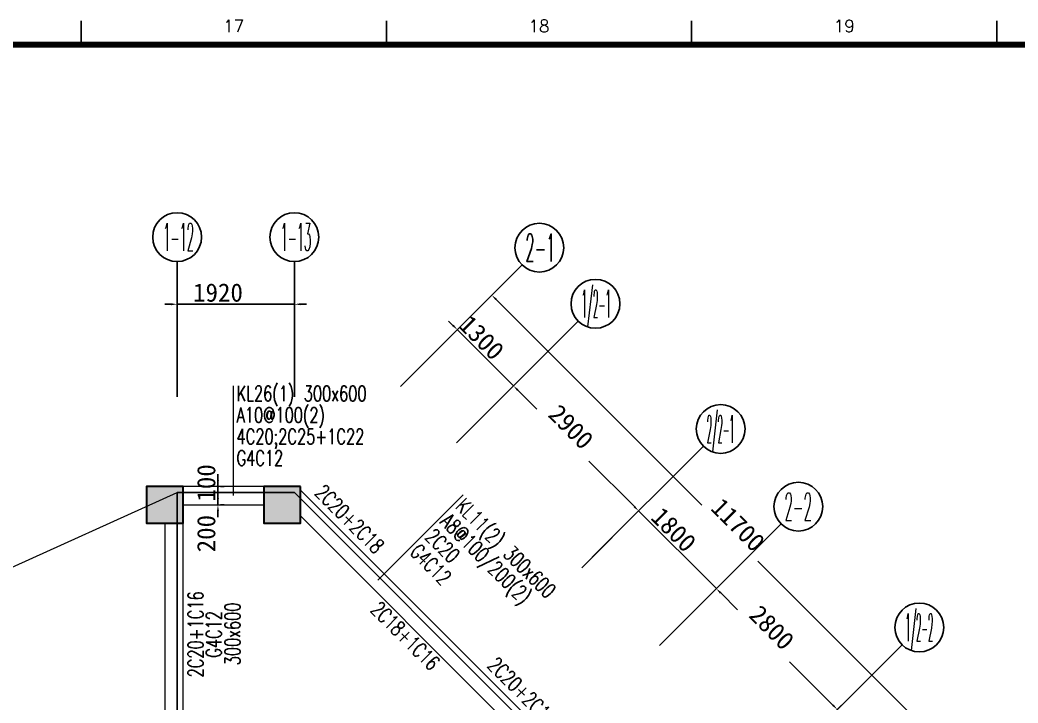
# Model space of a CAD drawing. Header units: inches. Extents: x 18712 to 314639, y 0 to 420500.
# Drawn here: x 110212 to 126558, y 156411 to 167604 of the extents above; entities that cross this region are included whole.
import ezdxf
from ezdxf.enums import TextEntityAlignment as Align
from ezdxf.lldxf.tags import DXFTag

# ---------------------------------------------------------------- set-up
doc = ezdxf.new("R2010")
doc.units = ezdxf.units.IN
doc.header["$LTSCALE"] = 1000
doc.header["$MEASUREMENT"] = 0
doc.layers.get('0').update_dxf_attribs({"true_color": 0xffffff})
for name, color, linetype, true_color in [('AXIS_TEXT', 7, 'Continuous', 0xffffff), ('DIM', 3, 'Continuous', 0x00ff00), ('DOTE', 1, 'DOTE', 0xff0000), ('TK', 7, 'Continuous', 0xffffff), ('ZG-图框层', 4, 'Continuous', 0x00ffff), ('柱填充', 7, 'Continuous', 0xc0c0c0), ('柱尺寸标注', 3, 'Continuous', 0x00ff00), ('梁原位标注', 7, 'Continuous', 0xffffff), ('梁名称编号', 2, 'Continuous', 0xffff00), ('梁标注引线', 2, 'Continuous', 0xffff00), ('梁集中标注', 2, 'Continuous', 0xffff00), ('砼柱', 2, 'Continuous', 0xffff00), ('砼梁', 6, 'Continuous', 0xff00ff), ('砼梁虚线', 9, 'HIDDEN', 0x808080)]:
    doc.layers.add(name, color=color, linetype=linetype, true_color=true_color)
doc.styles.add('_TCH_AXIS', font='txt.shx', dxfattribs={"height": 0.2, "bigfont": 'GBCBIG.shx'})
doc.styles.add('ISOCP', font='txt.shx', dxfattribs={"height": 0.2, "bigfont": 'gbcbig.shx'})
doc.styles.add('TSSD_Rein', font='txt.shx', dxfattribs={"height": 0.2, "bigfont": 'gbcbig.shx'})
tags = doc.linetypes.add('DASHED', pattern=[0.75, 0.5, -0.25]).pattern_tags.tags
tags[6:7] = [DXFTag(74, 4), DXFTag(75, 0), DXFTag(340, '0'), DXFTag(46, 0.0), DXFTag(50, 0.0), DXFTag(44, 0.0), DXFTag(45, 0.0)]
tags[4:5] = [DXFTag(74, 4), DXFTag(75, 0), DXFTag(340, '0'), DXFTag(46, 0.0), DXFTag(50, 0.0), DXFTag(44, 0.0), DXFTag(45, 0.0)]
tags = doc.linetypes.add('DOTE', pattern=[2.42, 2, -0.2, 0.02, -0.2]).pattern_tags.tags
tags[10:11] = [DXFTag(74, 4), DXFTag(75, 0), DXFTag(340, '0'), DXFTag(46, 0.0), DXFTag(50, 0.0), DXFTag(44, 0.0), DXFTag(45, 0.0)]
tags[8:9] = [DXFTag(74, 4), DXFTag(75, 0), DXFTag(340, '0'), DXFTag(46, 0.0), DXFTag(50, 0.0), DXFTag(44, 0.0), DXFTag(45, 0.0)]
tags[6:7] = [DXFTag(74, 4), DXFTag(75, 0), DXFTag(340, '0'), DXFTag(46, 0.0), DXFTag(50, 0.0), DXFTag(44, 0.0), DXFTag(45, 0.0)]
tags[4:5] = [DXFTag(74, 4), DXFTag(75, 0), DXFTag(340, '0'), DXFTag(46, 0.0), DXFTag(50, 0.0), DXFTag(44, 0.0), DXFTag(45, 0.0)]
tags = doc.linetypes.add('HIDDEN', pattern=[0.375, 0.25, -0.125]).pattern_tags.tags
tags[6:7] = [DXFTag(74, 4), DXFTag(75, 0), DXFTag(340, '0'), DXFTag(46, 0.0), DXFTag(50, 0.0), DXFTag(44, 0.0), DXFTag(45, 0.0)]
tags[4:5] = [DXFTag(74, 4), DXFTag(75, 0), DXFTag(340, '0'), DXFTag(46, 0.0), DXFTag(50, 0.0), DXFTag(44, 0.0), DXFTag(45, 0.0)]
doc.dimstyles.new('TSSD_100_100$0', dxfattribs={"dimtxt": 300, "dimasz": 100, "dimexe": 100, "dimexo": 250, "dimgap": 100, "dimtad": 1, "dimdec": 0, "dimzin": 0, "dimdsep": 46, "dimtxsty": 'Standard', "dimcen": 0, "dimclrd": 256, "dimclre": 256, "dimclrt": 7, "dimadec": 0, "dimazin": 0, "dimtfac": 1, "dimtdec": 4, "dimtix": 1, "dimtmove": 2, "dimatfit": 3, "dimfxl": 1, "dimtolj": 1, "dimtzin": 0, "dimarcsym": 0})

# ---------------------------------------------------------------- blocks, each defined once
blk = doc.blocks.new('*D1472')
at = {"layer": 'Defpoints', "color": 0, "transparency": 16777216}
for p in [(118294, 161609), (116266, 161420), (117185, 160501)]:
    blk.add_point(p, dxfattribs=at)
at = {"layer": 'DIM', "lineweight": -2, "transparency": 16777216}
for p, q in [((117304, 162599), (117233, 162670)), ((116443, 161597), (117445, 162599)), ((117374, 162529), (118294, 161609)), ((117362, 160677), (118364, 161680)), ((118364, 161539), (118435, 161468))]:
    blk.add_line(p, q, dxfattribs=at)
at = {"layer": 'DIM', "transparency": 16777216}
for points in [[(117292, 162587), (117316, 162611), (117374, 162529)], [(118376, 161550), (118353, 161527), (118294, 161609)]]:
    blk.add_solid(points, dxfattribs=at)
at = {"layer": 'DIM', "color": 7, "true_color": 0xffffff, "transparency": 16777216, "insert": (117774, 162398), "char_height": 300, "attachment_point": 5, "rotation": 315}
blk.add_mtext('\\A1;1300', dxfattribs=at)
blk = doc.blocks.new('*D1473')
at = {"layer": 'Defpoints', "color": 0, "transparency": 16777216}
for p in [(117185, 160501), (120344, 159559), (119236, 158450)]:
    blk.add_point(p, dxfattribs=at)
at = {"layer": 'DIM', "lineweight": -2, "transparency": 16777216}
for p, q in [((117362, 160677), (118364, 161680)), ((118364, 161539), (118678, 161225)), ((120274, 159629), (119527, 160376)), ((119412, 158627), (120415, 159629))]:
    blk.add_line(p, q, dxfattribs=at)
at = {"layer": 'DIM', "transparency": 16777216}
for points in [[(118376, 161550), (118353, 161527), (118294, 161609)], [(120262, 159618), (120285, 159641), (120344, 159559)]]:
    blk.add_solid(points, dxfattribs=at)
at = {"layer": 'DIM', "color": 7, "true_color": 0xffffff, "transparency": 16777216, "insert": (119237, 160935), "char_height": 300, "attachment_point": 5, "rotation": 315}
blk.add_mtext('\\A1;2900', dxfattribs=at)
blk = doc.blocks.new('*D1474')
at = {"layer": 'Defpoints', "color": 0, "transparency": 16777216}
for p in [(119236, 158450), (121617, 158286), (120508, 157177)]:
    blk.add_point(p, dxfattribs=at)
at = {"layer": 'DIM', "lineweight": -2, "transparency": 16777216}
for p, q in [((119412, 158627), (120415, 159629)), ((120274, 159629), (120203, 159700)), ((120344, 159559), (121617, 158286)), ((120685, 157354), (121688, 158357)), ((121688, 158215), (121759, 158145))]:
    blk.add_line(p, q, dxfattribs=at)
at = {"layer": 'DIM', "transparency": 16777216}
for points in [[(120262, 159618), (120285, 159641), (120344, 159559)], [(121700, 158227), (121676, 158203), (121617, 158286)]]:
    blk.add_solid(points, dxfattribs=at)
at = {"layer": 'DIM', "color": 7, "true_color": 0xffffff, "transparency": 16777216, "insert": (120920, 159251), "char_height": 300, "attachment_point": 5, "rotation": 315}
blk.add_mtext('\\A1;1800', dxfattribs=at)
blk = doc.blocks.new('*D1475')
at = {"layer": 'Defpoints', "color": 0, "transparency": 16777216}
for p in [(120508, 157177), (123597, 156306), (122488, 155197)]:
    blk.add_point(p, dxfattribs=at)
at = {"layer": 'DIM', "lineweight": -2, "transparency": 16777216}
for p, q in [((120685, 157354), (121688, 158357)), ((121688, 158215), (121966, 157937)), ((123526, 156377), (122815, 157088)), ((122665, 155374), (123668, 156377))]:
    blk.add_line(p, q, dxfattribs=at)
at = {"layer": 'DIM', "transparency": 16777216}
for points in [[(121700, 158227), (121676, 158203), (121617, 158286)], [(123515, 156365), (123538, 156389), (123597, 156306)]]:
    blk.add_solid(points, dxfattribs=at)
at = {"layer": 'DIM', "color": 7, "true_color": 0xffffff, "transparency": 16777216, "insert": (122525, 157647), "char_height": 300, "attachment_point": 5, "rotation": 315}
blk.add_mtext('\\A1;2800', dxfattribs=at)
blk = doc.blocks.new('_AXISO')
at = {"lineweight": -3}
blk.add_circle((0, 0), 0.5, dxfattribs=at)
blk = doc.blocks.new('*D1477')
at = {"layer": 'Defpoints', "color": 0, "transparency": 16777216}
for p in [(117940, 163094), (117049, 162203), (125322, 153930)]:
    blk.add_point(p, dxfattribs=at)
at = {"layer": 'DIM', "lineweight": -2, "transparency": 16777216}
for p, q in [((117226, 162380), (118011, 163165)), ((118011, 163024), (121379, 159655)), ((126143, 154892), (122298, 158736)), ((125499, 154107), (126284, 154892))]:
    blk.add_line(p, q, dxfattribs=at)
at = {"layer": 'DIM', "transparency": 16777216}
for points in [[(118023, 163035), (117999, 163012), (117940, 163094)], [(126131, 154880), (126154, 154904), (126213, 154821)]]:
    blk.add_solid(points, dxfattribs=at)
at = {"layer": 'DIM', "color": 7, "true_color": 0xffffff, "transparency": 16777216, "insert": (121973, 159330), "char_height": 300, "attachment_point": 5, "rotation": 315}
blk.add_mtext('\\A1;11700', dxfattribs=at)
blk = doc.blocks.new('*D1478')
at = {"layer": 'Defpoints', "color": 0, "transparency": 16777216}
for p in [(114706, 162945), (112786, 161428), (114706, 161428)]:
    blk.add_point(p, dxfattribs=at)
at = {"layer": 'DIM', "lineweight": -2, "transparency": 16777216}
for p, q in [((112786, 161678), (112786, 163045)), ((114706, 161678), (114706, 163045)), ((112686, 162945), (112586, 162945)), ((112786, 162945), (114706, 162945)), ((114806, 162945), (114906, 162945))]:
    blk.add_line(p, q, dxfattribs=at)
at = {"layer": 'DIM', "transparency": 16777216}
for points in [[(112686, 162929), (112686, 162962), (112786, 162945)], [(114806, 162962), (114806, 162929), (114706, 162945)]]:
    blk.add_solid(points, dxfattribs=at)
at = {"layer": 'DIM', "color": 7, "true_color": 0xffffff, "transparency": 16777216, "insert": (113455, 163135), "char_height": 300, "attachment_point": 5}
blk.add_mtext('\\A1;1920', dxfattribs=at)
blk = doc.blocks.new('*D1489')
at = {"layer": 'Defpoints', "color": 0, "transparency": 16777216}
for p in [(113246, 159859), (113454, 159859), (113246, 159659)]:
    blk.add_point(p, dxfattribs=at)
at = {"layer": 'DIM', "lineweight": -2, "transparency": 16777216}
for p, q in [((113454, 159959), (113454, 160059)), ((113454, 159659), (113454, 159859)), ((113496, 159859), (113554, 159859)), ((113454, 159559), (113454, 159459)), ((113496, 159659), (113554, 159659))]:
    blk.add_line(p, q, dxfattribs=at)
at = {"layer": 'DIM', "transparency": 16777216}
for points in [[(113438, 159959), (113471, 159959), (113454, 159859)], [(113471, 159559), (113438, 159559), (113454, 159659)]]:
    blk.add_solid(points, dxfattribs=at)
at = {"layer": 'DIM', "color": 7, "true_color": 0xffffff, "transparency": 16777216, "insert": (113264, 159187), "char_height": 300, "attachment_point": 5, "rotation": 90}
blk.add_mtext('\\A1;200', dxfattribs=at)
blk = doc.blocks.new('*D1490')
at = {"layer": 'Defpoints', "color": 0, "transparency": 16777216}
for p in [(113246, 159959), (113454, 159959), (113246, 159859)]:
    blk.add_point(p, dxfattribs=at)
at = {"layer": 'DIM', "lineweight": -2, "transparency": 16777216}
for p, q in [((113454, 160059), (113454, 160159)), ((113454, 159859), (113454, 159959)), ((113496, 159959), (113554, 159959)), ((113454, 159759), (113454, 159659)), ((113496, 159859), (113554, 159859))]:
    blk.add_line(p, q, dxfattribs=at)
at = {"layer": 'DIM', "transparency": 16777216}
for points in [[(113438, 160059), (113471, 160059), (113454, 159959)], [(113471, 159759), (113438, 159759), (113454, 159859)]]:
    blk.add_solid(points, dxfattribs=at)
at = {"layer": 'DIM', "color": 7, "true_color": 0xffffff, "transparency": 16777216, "insert": (113264, 160018), "char_height": 300, "attachment_point": 5, "rotation": 90}
blk.add_mtext('\\A1;100', dxfattribs=at)

msp = doc.modelspace()

# ---------------------------------------------------------------- hatches: boundary and pattern name
at = {"layer": '柱填充'}
for points in [[(112886.1, 159959.3), (112286.1, 159959.3), (112286.1, 159359.3), (112886.1, 159359.3)], [(114806.1, 159959.3), (114206.1, 159959.3), (114206.1, 159359.3), (114806.1, 159359.3)]]:
    msp.add_hatch(color=256, dxfattribs=at).paths.add_polyline_path(points, flags=0)

# ---------------------------------------------------------------- linework, layer by layer
at = {"layer": 'DIM', "lineweight": -3}
for p, q in [((112786.1, 161428.3), (112786.1, 163645.3)), ((114706.1, 161428.3), (114706.1, 163645.3)), ((116614.4, 161768.4), (118435.2, 163589.2)), ((117533.6, 160849.2), (119354.4, 162670)), ((119584.2, 158798.6), (121405, 160619.4)), ((120857, 157525.8), (122677.8, 159346.6)), ((122836.9, 155545.9), (124657.7, 157366.7))]:
    msp.add_line(p, q, dxfattribs=at)
at = {"layer": 'DOTE', "lineweight": -3}
for p, q in [((112786.1, 155359.3), (112786.1, 159859.3)), ((112786.1, 159859.3), (114706.1, 159859.3)), ((114706.1, 159859.3), (118948.8, 155616.6))]:
    msp.add_line(p, q, dxfattribs=at)
at = {"layer": 'TK', "lineweight": -3}
for p, q in [((111212.2, 167591.3), (111212.2, 167200)), ((116212.2, 167591.3), (116212.2, 167200)), ((121212.2, 167591.3), (121212.2, 167200)), ((126212.2, 167591.3), (126212.2, 167200))]:
    msp.add_line(p, q, dxfattribs=at)
at = {"layer": 'TK', "lineweight": -3, "const_width": 100}
msp.add_lwpolyline([(21212.2, 167200), (21212.2, 85100), (136612.2, 85100), (136612.2, 167200)], close=True, dxfattribs=at)
at = {"layer": 'ZG-图框层', "lineweight": -3, "const_width": 100}
msp.add_lwpolyline([(21212.2, 85100), (136612.2, 85100), (136612.2, 167200), (21212.2, 167200)], close=True, dxfattribs=at)
at = {"layer": '柱尺寸标注', "color": 2, "linetype": 'DASHED', "lineweight": 18, "true_color": 0xffff00}
msp.add_line((85684.8, 147585.8), (112786.1, 159859.3), dxfattribs=at)
at = {"layer": '梁标注引线', "color": 6, "lineweight": 18, "true_color": 0xff00ff}
for p, q in [((113709.4, 159809.3), (113709.4, 161608.1)), ((116070.3, 158424.3), (117471.1, 159825.1))]:
    msp.add_line(p, q, dxfattribs=at)
at = {"layer": '砼柱', "lineweight": 35}
for points in [[(112886.1, 159959.3), (112286.1, 159959.3), (112286.1, 159359.3), (112886.1, 159359.3)], [(114806.1, 159959.3), (114206.1, 159959.3), (114206.1, 159359.3), (114806.1, 159359.3)]]:
    msp.add_lwpolyline(points, close=True, dxfattribs=at)
at = {"layer": '砼梁', "lineweight": 18}
for p, q in [((114206.1, 159959.3), (112886.1, 159959.3)), ((118807.3, 155899.5), (114806.1, 159900.7)), ((112886.1, 155659.3), (112886.1, 159359.3))]:
    msp.add_line(p, q, dxfattribs=at)
at = {"layer": '砼梁虚线', "lineweight": 18}
for p, q in [((112886.1, 159659.3), (114206.1, 159659.3)), ((114806.1, 159476.4), (118595.2, 155687.3)), ((112586.1, 159359.3), (112586.1, 155659.3)), ((112586.1, 159359.3), (112586.1, 155659.3)), ((112886.1, 155659.3), (112886.1, 159359.3))]:
    msp.add_line(p, q, dxfattribs=at)

# ---------------------------------------------------------------- block references
at = {"layer": 'DIM'}
ref = msp.add_blockref('_AXISO', (112786.1, 164045.3), dxfattribs=dict(at, xscale=800, yscale=800))
ref.add_attrib('A', '1-12', (112559.8, 163819), dxfattribs={"layer": 'AXIS_TEXT', "height": 452.55, "style": '_TCH_AXIS', "width": 0.3})
ref = msp.add_blockref('_AXISO', (114706.1, 164045.3), dxfattribs=dict(at, xscale=800, yscale=800))
ref.add_attrib('A', '1-13', (114479.8, 163819), dxfattribs={"layer": 'AXIS_TEXT', "height": 452.55, "style": '_TCH_AXIS', "width": 0.3})
ref = msp.add_blockref('_AXISO', (118718, 163872.1), dxfattribs=dict(at, xscale=800, yscale=800))
ref.add_attrib('A', '2-1', (118491.7, 163645.8), dxfattribs={"layer": 'AXIS_TEXT', "height": 452.55, "style": '_TCH_AXIS', "width": 0.381818})
ref = msp.add_blockref('_AXISO', (119637.2, 162952.8), dxfattribs=dict(at, xscale=800, yscale=800))
ref.add_attrib('A', '1/2-1', (119411, 162726.6), dxfattribs={"layer": 'AXIS_TEXT', "height": 452.55, "style": '_TCH_AXIS', "width": 0.228261})
ref = msp.add_blockref('_AXISO', (121687.8, 160902.2), dxfattribs=dict(at, xscale=800, yscale=800))
ref.add_attrib('A', '2/2-1', (121461.6, 160675.9), dxfattribs={"layer": 'AXIS_TEXT', "height": 452.55, "style": '_TCH_AXIS', "width": 0.216495})
ref = msp.add_blockref('_AXISO', (122960.6, 159629.4), dxfattribs=dict(at, xscale=800, yscale=800))
ref.add_attrib('A', '2-2', (122734.4, 159403.2), dxfattribs={"layer": 'AXIS_TEXT', "height": 452.55, "style": '_TCH_AXIS', "width": 0.35})
ref = msp.add_blockref('_AXISO', (124940.5, 157649.5), dxfattribs=dict(at, xscale=800, yscale=800))
ref.add_attrib('A', '1/2-2', (124714.3, 157423.3), dxfattribs={"layer": 'AXIS_TEXT', "height": 452.55, "style": '_TCH_AXIS', "width": 0.216495})

# ---------------------------------------------------------------- texts
at = {"layer": 'TK', "style": 'ISOCP'}
for s, p in [('17', (113712.2, 167503.8)), ('18', (118712.2, 167503.8)), ('19', (123712.2, 167503.8))]:
    msp.add_text(s, height=200, dxfattribs=at).set_placement(p, align=Align.MIDDLE_CENTER)
at = {"layer": '梁原位标注', "style": 'TSSD_Rein', "width": 0.7}
msp.add_text('2C20+2C18', height=250, rotation=314.99999, dxfattribs=at).set_placement((115025, 159836.7))
for s, rotation, p in [('2C20+1C16', 90, (112963.1, 157536.3)), ('300x600', 90, (113568.6, 157543.3)), ('2C18+1C16', 314.99999, (116612.3, 157599.6)), ('G4C12', 90, (113260.6, 157536.3))]:
    msp.add_text(s, height=250, rotation=rotation, dxfattribs=at).set_placement(p, align=Align.TOP_CENTER)
msp.add_text('2C20+2C18', height=250, rotation=314.99999, dxfattribs=at).set_placement((118849.4, 156012.3), align=Align.RIGHT)
at = {"layer": '梁名称编号', "color": 6, "true_color": 0xff00ff, "style": 'TSSD_Rein', "width": 0.7}
msp.add_text('KL26(1) 300x600', height=250, dxfattribs=at).set_placement((113759.4, 161608.1), align=Align.TOP_LEFT)
msp.add_text('KL11(2) 300x600', height=250, rotation=314.99999, dxfattribs=at).set_placement((117506.5, 159789.7), align=Align.TOP_LEFT)
at = {"layer": '梁集中标注', "color": 6, "true_color": 0xff00ff, "style": 'TSSD_Rein', "width": 0.7}
for s, p in [('A10@100(2)', (113759.4, 161255.3)), ('4C20;2C25+1C22', (113759.4, 160902.6)), ('G4C12', (113759.4, 160549.8))]:
    msp.add_text(s, height=250, dxfattribs=at).set_placement(p, align=Align.TOP_LEFT)
for s, p in [('A8@100/200(2)', (117257, 159540.3)), ('2C20', (117007.6, 159290.9)), ('G4C12', (116758.2, 159041.4))]:
    msp.add_text(s, height=250, rotation=314.99999, dxfattribs=at).set_placement(p, align=Align.TOP_LEFT)

# ---------------------------------------------------------------- dimensions: what is measured, and where the dimension line sits
at = {"layer": 'DIM'}
for base, p1, p2, angle, text, picture, middle, dimtype in [((114706.1, 162945.3), (112786.1, 161428.3), (114706.1, 161428.3), 0, '1920', '*D1478', (113455.4, 163135.3), 161), ((117940.2, 163094.3), (125322.2, 153929.9), (117049, 162203.1), 135, '11700', '*D1477', (121973.1, 159330), 161), ((118293.7, 161609.3), (116265.8, 161419.9), (117185, 160500.6), 315, '1300', '*D1472', (117773.7, 162398), 161), ((120344.3, 159558.7), (117185, 160500.6), (119235.6, 158450), 315, '2900', '*D1473', (119237, 160934.7), 161), ((113454.2, 159959.3), (113245.8, 159859.3), (113245.8, 159959.3), 270, '100', '*D1490', (113264.2, 160017.6), 160), ((113454.2, 159859.3), (113245.8, 159659.3), (113245.8, 159859.3), 90, '200', '*D1489', (113264.2, 159187), 161), ((121617.1, 158285.9), (119235.6, 158450), (120508.4, 157177.2), 315, '1800', '*D1474', (120920.4, 159251.4), 161), ((123597, 156306), (120508.4, 157177.2), (122488.3, 155197.3), 315, '2800', '*D1475', (122525.1, 157646.7), 161)]:
    dim = msp.add_linear_dim(base=base, p1=p1, p2=p2, angle=angle, text=text, dimstyle='TSSD_100_100$0', override={"dimscale": 1, "dimlfac": 1}, dxfattribs=at)
    dim.commit()
    dim.dimension.update_dxf_attribs({"geometry": picture, "text_midpoint": middle, "dimtype": dimtype})

doc.saveas('drawing.dxf')
